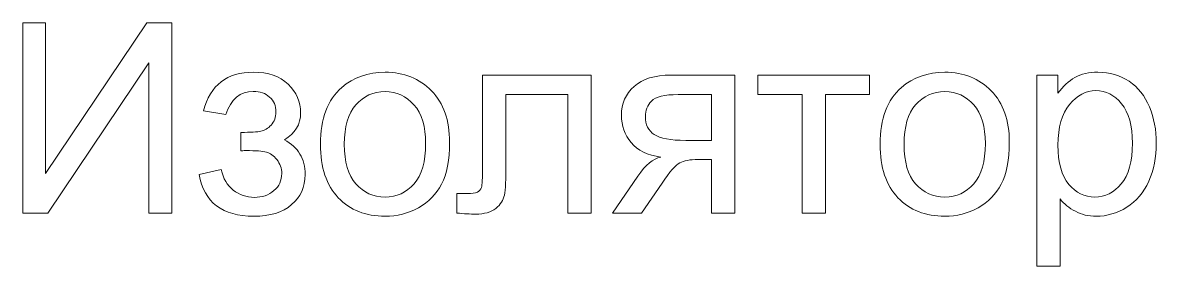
# Model space of a CAD drawing. Header units: millimetres. Extents: x -92 to 92, y -34 to 81.
# Drawn here: x -40.53 to -4.42, y 23.52 to 31.27 of the extents above; entities that cross this region are included whole.
import ezdxf

# ---------------------------------------------------------------- set-up
doc = ezdxf.new("R2010")
doc.units = ezdxf.units.MM
doc.header["$MEASUREMENT"] = 0
doc.layers.add('layer 1', color=7, linetype='Continuous')

msp = doc.modelspace()

# ---------------------------------------------------------------- linework, layer by layer
at = {"layer": 'layer 1', "color": 250, "lineweight": 9}
for points, knots in [([(-40.5313, 31.2683), (-40.5313, 31.2683), (-39.8032, 31.2683), (-39.8032, 31.2683), (-39.8032, 31.2683), (-39.8032, 31.2683), (-39.8032, 26.4676), (-39.8032, 26.4676), (-39.8032, 26.4676), (-39.8032, 26.4676), (-36.576, 31.2683), (-36.576, 31.2683), (-36.576, 31.2683), (-36.576, 31.2683), (-35.7815, 31.2683), (-35.7815, 31.2683), (-35.7815, 31.2683), (-35.7815, 31.2683), (-35.7815, 25.2061), (-35.7815, 25.2061), (-35.7815, 25.2061), (-35.7815, 25.2061), (-36.5096, 25.2061), (-36.5096, 25.2061), (-36.5096, 25.2061), (-36.5096, 25.2061), (-36.5096, 29.994), (-36.5096, 29.994), (-36.5096, 29.994), (-36.5096, 29.994), (-39.7284, 25.2061), (-39.7284, 25.2061), (-39.7284, 25.2061), (-39.7284, 25.2061), (-40.5313, 25.2061), (-40.5313, 25.2061), (-40.5313, 25.2061), (-40.5313, 25.2061), (-40.5313, 31.2683), (-40.5313, 31.2683)], [0, 0, 0, 0, 0.0909091, 0.0909091, 0.0909091, 0.0909091, 0.1818182, 0.1818182, 0.1818182, 0.1818182, 0.2727273, 0.2727273, 0.2727273, 0.2727273, 0.3636364, 0.3636364, 0.3636364, 0.3636364, 0.4545455, 0.4545455, 0.4545455, 0.4545455, 0.5454545, 0.5454545, 0.5454545, 0.5454545, 0.6363636, 0.6363636, 0.6363636, 0.6363636, 0.7272727, 0.7272727, 0.7272727, 0.7272727, 0.8181818, 0.8181818, 0.8181818, 0.8181818, 1, 1, 1, 1]), ([(-33.5816, 27.1958), (-33.5816, 27.1958), (-33.5816, 27.78), (-33.5816, 27.78), (-33.5816, 27.78), (-33.2684, 27.7828), (-33.0539, 27.7955), (-32.941, 27.8167), (-32.941, 27.8167), (-32.8267, 27.8392), (-32.718, 27.9042), (-32.6164, 28.0142), (-32.6164, 28.0142), (-32.5148, 28.1243), (-32.464, 28.2612), (-32.464, 28.4263), (-32.464, 28.4263), (-32.464, 28.6252), (-32.5303, 28.7861), (-32.6644, 28.9046), (-32.6644, 28.9046), (-32.7985, 29.0246), (-32.9706, 29.0838), (-33.1837, 29.0838), (-33.1837, 29.0838), (-33.6028, 29.0838), (-33.8963, 28.8383), (-34.0642, 28.3472), (-34.0642, 28.3472), (-34.0642, 28.3472), (-34.7754, 28.4658), (-34.7754, 28.4658), (-34.7754, 28.4658), (-34.5553, 29.2842), (-34.0219, 29.6935), (-33.178, 29.6935), (-33.178, 29.6935), (-32.7096, 29.6935), (-32.3427, 29.5665), (-32.076, 29.311), (-32.076, 29.311), (-31.8093, 29.0556), (-31.6766, 28.7508), (-31.6766, 28.3966), (-31.6766, 28.3966), (-31.6766, 28.0396), (-31.8502, 27.7546), (-32.1959, 27.5443), (-32.1959, 27.5443), (-31.9744, 27.4258), (-31.8093, 27.2748), (-31.6978, 27.0914), (-31.6978, 27.0914), (-31.5877, 26.9079), (-31.5327, 26.6906), (-31.5327, 26.4394), (-31.5327, 26.4394), (-31.5327, 26.0457), (-31.6766, 25.7268), (-31.9631, 25.4813), (-31.9631, 25.4813), (-32.2509, 25.2357), (-32.6517, 25.113), (-33.1682, 25.113), (-33.1682, 25.113), (-34.1701, 25.113), (-34.7514, 25.5561), (-34.9109, 26.4422), (-34.9109, 26.4422), (-34.9109, 26.4422), (-34.2082, 26.5946), (-34.2082, 26.5946), (-34.2082, 26.5946), (-34.1447, 26.3152), (-34.0163, 26.0979), (-33.8215, 25.9441), (-33.8215, 25.9441), (-33.6268, 25.7903), (-33.4052, 25.7141), (-33.1541, 25.7141), (-33.1541, 25.7141), (-32.9029, 25.7141), (-32.694, 25.7847), (-32.5275, 25.9272), (-32.5275, 25.9272), (-32.361, 26.0683), (-32.2778, 26.2489), (-32.2778, 26.469), (-32.2778, 26.469), (-32.2778, 26.6398), (-32.33, 26.788), (-32.4344, 26.915), (-32.4344, 26.915), (-32.5388, 27.042), (-32.6503, 27.121), (-32.7688, 27.152), (-32.7688, 27.152), (-32.8874, 27.1845), (-33.1018, 27.2), (-33.4123, 27.2), (-33.4123, 27.2), (-33.4377, 27.2), (-33.4941, 27.1986), (-33.5816, 27.1958)], [0, 0, 0, 0, 0.037037, 0.037037, 0.037037, 0.037037, 0.0740741, 0.0740741, 0.0740741, 0.0740741, 0.1111111, 0.1111111, 0.1111111, 0.1111111, 0.1481481, 0.1481481, 0.1481481, 0.1481481, 0.1851852, 0.1851852, 0.1851852, 0.1851852, 0.2222222, 0.2222222, 0.2222222, 0.2222222, 0.2592593, 0.2592593, 0.2592593, 0.2592593, 0.2962963, 0.2962963, 0.2962963, 0.2962963, 0.3333333, 0.3333333, 0.3333333, 0.3333333, 0.3703704, 0.3703704, 0.3703704, 0.3703704, 0.4074074, 0.4074074, 0.4074074, 0.4074074, 0.4444444, 0.4444444, 0.4444444, 0.4444444, 0.4814815, 0.4814815, 0.4814815, 0.4814815, 0.5185185, 0.5185185, 0.5185185, 0.5185185, 0.5555556, 0.5555556, 0.5555556, 0.5555556, 0.5925926, 0.5925926, 0.5925926, 0.5925926, 0.6296296, 0.6296296, 0.6296296, 0.6296296, 0.6666667, 0.6666667, 0.6666667, 0.6666667, 0.7037037, 0.7037037, 0.7037037, 0.7037037, 0.7407407, 0.7407407, 0.7407407, 0.7407407, 0.7777778, 0.7777778, 0.7777778, 0.7777778, 0.8148148, 0.8148148, 0.8148148, 0.8148148, 0.8518519, 0.8518519, 0.8518519, 0.8518519, 0.8888889, 0.8888889, 0.8888889, 0.8888889, 0.9259259, 0.9259259, 0.9259259, 0.9259259, 1, 1, 1, 1]), ([(-31.0472, 27.4032), (-31.0472, 28.2146), (-30.8214, 28.8157), (-30.3685, 29.2066), (-30.3685, 29.2066), (-29.9917, 29.5312), (-29.5302, 29.6935), (-28.987, 29.6935), (-28.987, 29.6935), (-28.3844, 29.6935), (-27.8905, 29.4959), (-27.5067, 29.1008), (-27.5067, 29.1008), (-27.1243, 28.7071), (-26.9324, 28.161), (-26.9324, 27.4653), (-26.9324, 27.4653), (-26.9324, 26.9009), (-27.017, 26.4578), (-27.1864, 26.1346), (-27.1864, 26.1346), (-27.3557, 25.8115), (-27.6027, 25.5603), (-27.9272, 25.3811), (-27.9272, 25.3811), (-28.2504, 25.2019), (-28.6046, 25.113), (-28.987, 25.113), (-28.987, 25.113), (-29.6022, 25.113), (-30.0989, 25.3091), (-30.4785, 25.7028), (-30.4785, 25.7028), (-30.8581, 26.0965), (-31.0472, 26.6638), (-31.0472, 27.4032)], [0, 0, 0, 0, 0.1, 0.1, 0.1, 0.1, 0.2, 0.2, 0.2, 0.2, 0.3, 0.3, 0.3, 0.3, 0.4, 0.4, 0.4, 0.4, 0.5, 0.5, 0.5, 0.5, 0.6, 0.6, 0.6, 0.6, 0.7, 0.7, 0.7, 0.7, 0.8, 0.8, 0.8, 0.8, 1, 1, 1, 1]), ([(-13.2164, 27.4032), (-13.2164, 28.2146), (-12.9906, 28.8157), (-12.5377, 29.2066), (-12.5377, 29.2066), (-12.1609, 29.5312), (-11.6994, 29.6935), (-11.1562, 29.6935), (-11.1562, 29.6935), (-10.5536, 29.6935), (-10.0597, 29.4959), (-9.6759, 29.1008), (-9.6759, 29.1008), (-9.2935, 28.7071), (-9.1016, 28.161), (-9.1016, 27.4653), (-9.1016, 27.4653), (-9.1016, 26.9009), (-9.1862, 26.4578), (-9.3556, 26.1346), (-9.3556, 26.1346), (-9.5249, 25.8115), (-9.7719, 25.5603), (-10.0964, 25.3811), (-10.0964, 25.3811), (-10.4196, 25.2019), (-10.7738, 25.113), (-11.1562, 25.113), (-11.1562, 25.113), (-11.7714, 25.113), (-12.2681, 25.3091), (-12.6477, 25.7028), (-12.6477, 25.7028), (-13.0273, 26.0965), (-13.2164, 26.6638), (-13.2164, 27.4032)], [0, 0, 0, 0, 0.1, 0.1, 0.1, 0.1, 0.2, 0.2, 0.2, 0.2, 0.3, 0.3, 0.3, 0.3, 0.4, 0.4, 0.4, 0.4, 0.5, 0.5, 0.5, 0.5, 0.6, 0.6, 0.6, 0.6, 0.7, 0.7, 0.7, 0.7, 0.8, 0.8, 0.8, 0.8, 1, 1, 1, 1]), ([(-8.2281, 23.5212), (-8.2281, 23.5212), (-8.2281, 29.6003), (-8.2281, 29.6003), (-8.2281, 29.6003), (-8.2281, 29.6003), (-7.5508, 29.6003), (-7.5508, 29.6003), (-7.5508, 29.6003), (-7.5508, 29.6003), (-7.5508, 29.0232), (-7.5508, 29.0232), (-7.5508, 29.0232), (-7.3913, 29.2461), (-7.2107, 29.414), (-7.0089, 29.5255), (-7.0089, 29.5255), (-6.8085, 29.637), (-6.5644, 29.6935), (-6.2779, 29.6935), (-6.2779, 29.6935), (-5.9026, 29.6935), (-5.5724, 29.5975), (-5.2859, 29.4042), (-5.2859, 29.4042), (-4.9995, 29.2123), (-4.7836, 28.9399), (-4.6368, 28.59), (-4.6368, 28.59), (-4.4915, 28.2386), (-4.4181, 27.8548), (-4.4181, 27.4357), (-4.4181, 27.4357), (-4.4181, 26.9883), (-4.4985, 26.5848), (-4.6594, 26.2249), (-4.6594, 26.2249), (-4.8203, 25.8665), (-5.0545, 25.5913), (-5.3621, 25.3994), (-5.3621, 25.3994), (-5.6683, 25.2089), (-5.9915, 25.113), (-6.3301, 25.113), (-6.3301, 25.113), (-6.5785, 25.113), (-6.8015, 25.1652), (-6.9976, 25.2696), (-6.9976, 25.2696), (-7.1952, 25.374), (-7.356, 25.5053), (-7.483, 25.6647), (-7.483, 25.6647), (-7.483, 25.6647), (-7.483, 23.5212), (-7.483, 23.5212), (-7.483, 23.5212), (-7.483, 23.5212), (-8.2281, 23.5212), (-8.2281, 23.5212)], [0, 0, 0, 0, 0.0625, 0.0625, 0.0625, 0.0625, 0.125, 0.125, 0.125, 0.125, 0.1875, 0.1875, 0.1875, 0.1875, 0.25, 0.25, 0.25, 0.25, 0.3125, 0.3125, 0.3125, 0.3125, 0.375, 0.375, 0.375, 0.375, 0.4375, 0.4375, 0.4375, 0.4375, 0.5, 0.5, 0.5, 0.5, 0.5625, 0.5625, 0.5625, 0.5625, 0.625, 0.625, 0.625, 0.625, 0.6875, 0.6875, 0.6875, 0.6875, 0.75, 0.75, 0.75, 0.75, 0.8125, 0.8125, 0.8125, 0.8125, 0.875, 0.875, 0.875, 0.875, 1, 1, 1, 1]), ([(-25.8811, 29.6003), (-25.8811, 29.6003), (-22.4182, 29.6003), (-22.4182, 29.6003), (-22.4182, 29.6003), (-22.4182, 29.6003), (-22.4182, 25.2103), (-22.4182, 25.2103), (-22.4182, 25.2103), (-22.4182, 25.2103), (-23.1633, 25.2103), (-23.1633, 25.2103), (-23.1633, 25.2103), (-23.1633, 25.2103), (-23.1633, 28.9822), (-23.1633, 28.9822), (-23.1633, 28.9822), (-23.1633, 28.9822), (-25.1361, 28.9822), (-25.1361, 28.9822), (-25.1361, 28.9822), (-25.1361, 28.9822), (-25.1361, 26.7964), (-25.1361, 26.7964), (-25.1361, 26.7964), (-25.1361, 26.287), (-25.153, 25.9512), (-25.1854, 25.7875), (-25.1854, 25.7875), (-25.2193, 25.6252), (-25.3096, 25.4841), (-25.4578, 25.3627), (-25.4578, 25.3627), (-25.6074, 25.2414), (-25.8219, 25.1807), (-26.1027, 25.1807), (-26.1027, 25.1807), (-26.2762, 25.1807), (-26.4766, 25.192), (-26.7024, 25.2132), (-26.7024, 25.2132), (-26.7024, 25.2132), (-26.7024, 25.8326), (-26.7024, 25.8326), (-26.7024, 25.8326), (-26.7024, 25.8326), (-26.3764, 25.8326), (-26.3764, 25.8326), (-26.3764, 25.8326), (-26.2226, 25.8326), (-26.1126, 25.8482), (-26.0462, 25.8806), (-26.0462, 25.8806), (-25.9799, 25.9117), (-25.9362, 25.9625), (-25.9136, 26.0316), (-25.9136, 26.0316), (-25.8924, 26.1007), (-25.8811, 26.3251), (-25.8811, 26.7047), (-25.8811, 26.7047), (-25.8811, 26.7047), (-25.8811, 29.6003), (-25.8811, 29.6003)], [0, 0, 0, 0, 0.0588235, 0.0588235, 0.0588235, 0.0588235, 0.1176471, 0.1176471, 0.1176471, 0.1176471, 0.1764706, 0.1764706, 0.1764706, 0.1764706, 0.2352941, 0.2352941, 0.2352941, 0.2352941, 0.2941176, 0.2941176, 0.2941176, 0.2941176, 0.3529412, 0.3529412, 0.3529412, 0.3529412, 0.4117647, 0.4117647, 0.4117647, 0.4117647, 0.4705882, 0.4705882, 0.4705882, 0.4705882, 0.5294118, 0.5294118, 0.5294118, 0.5294118, 0.5882353, 0.5882353, 0.5882353, 0.5882353, 0.6470588, 0.6470588, 0.6470588, 0.6470588, 0.7058824, 0.7058824, 0.7058824, 0.7058824, 0.7647059, 0.7647059, 0.7647059, 0.7647059, 0.8235294, 0.8235294, 0.8235294, 0.8235294, 0.8823529, 0.8823529, 0.8823529, 0.8823529, 1, 1, 1, 1]), ([(-17.842, 29.6003), (-17.842, 29.6003), (-17.842, 25.2061), (-17.842, 25.2061), (-17.842, 25.2061), (-17.842, 25.2061), (-18.5871, 25.2061), (-18.5871, 25.2061), (-18.5871, 25.2061), (-18.5871, 25.2061), (-18.5871, 26.9164), (-18.5871, 26.9164), (-18.5871, 26.9164), (-18.5871, 26.9164), (-19.0161, 26.9164), (-19.0161, 26.9164), (-19.0161, 26.9164), (-19.2771, 26.9164), (-19.4719, 26.8825), (-19.6003, 26.8134), (-19.6003, 26.8134), (-19.7287, 26.7442), (-19.9164, 26.5283), (-20.1633, 26.1628), (-20.1633, 26.1628), (-20.1633, 26.1628), (-20.8181, 25.2061), (-20.8181, 25.2061), (-20.8181, 25.2061), (-20.8181, 25.2061), (-21.7409, 25.2061), (-21.7409, 25.2061), (-21.7409, 25.2061), (-21.7409, 25.2061), (-20.9366, 26.3858), (-20.9366, 26.3858), (-20.9366, 26.3858), (-20.6911, 26.747), (-20.4455, 26.9502), (-20.2014, 26.9968), (-20.2014, 26.9968), (-20.6262, 27.0547), (-20.9422, 27.2085), (-21.1483, 27.4568), (-21.1483, 27.4568), (-21.3543, 27.7052), (-21.4573, 27.9916), (-21.4573, 28.3148), (-21.4573, 28.3148), (-21.4573, 28.6972), (-21.3232, 29.0062), (-21.0537, 29.2433), (-21.0537, 29.2433), (-20.7842, 29.4818), (-20.3933, 29.6003), (-19.8825, 29.6003), (-19.8825, 29.6003), (-19.8825, 29.6003), (-17.842, 29.6003), (-17.842, 29.6003)], [0, 0, 0, 0, 0.0625, 0.0625, 0.0625, 0.0625, 0.125, 0.125, 0.125, 0.125, 0.1875, 0.1875, 0.1875, 0.1875, 0.25, 0.25, 0.25, 0.25, 0.3125, 0.3125, 0.3125, 0.3125, 0.375, 0.375, 0.375, 0.375, 0.4375, 0.4375, 0.4375, 0.4375, 0.5, 0.5, 0.5, 0.5, 0.5625, 0.5625, 0.5625, 0.5625, 0.625, 0.625, 0.625, 0.625, 0.6875, 0.6875, 0.6875, 0.6875, 0.75, 0.75, 0.75, 0.75, 0.8125, 0.8125, 0.8125, 0.8125, 0.875, 0.875, 0.875, 0.875, 1, 1, 1, 1]), ([(-17.1097, 29.6003), (-17.1097, 29.6003), (-13.5537, 29.6003), (-13.5537, 29.6003), (-13.5537, 29.6003), (-13.5537, 29.6003), (-13.5537, 28.9822), (-13.5537, 28.9822), (-13.5537, 28.9822), (-13.5537, 28.9822), (-14.9591, 28.9822), (-14.9591, 28.9822), (-14.9591, 28.9822), (-14.9591, 28.9822), (-14.9591, 25.2061), (-14.9591, 25.2061), (-14.9591, 25.2061), (-14.9591, 25.2061), (-15.7042, 25.2061), (-15.7042, 25.2061), (-15.7042, 25.2061), (-15.7042, 25.2061), (-15.7042, 28.9822), (-15.7042, 28.9822), (-15.7042, 28.9822), (-15.7042, 28.9822), (-17.1097, 28.9822), (-17.1097, 28.9822), (-17.1097, 28.9822), (-17.1097, 28.9822), (-17.1097, 29.6003), (-17.1097, 29.6003)], [0, 0, 0, 0, 0.1111111, 0.1111111, 0.1111111, 0.1111111, 0.2222222, 0.2222222, 0.2222222, 0.2222222, 0.3333333, 0.3333333, 0.3333333, 0.3333333, 0.4444444, 0.4444444, 0.4444444, 0.4444444, 0.5555556, 0.5555556, 0.5555556, 0.5555556, 0.6666667, 0.6666667, 0.6666667, 0.6666667, 0.7777778, 0.7777778, 0.7777778, 0.7777778, 1, 1, 1, 1]), ([(-30.2852, 27.4018), (-30.2852, 26.8402), (-30.1624, 26.4197), (-29.9169, 26.1417), (-29.9169, 26.1417), (-29.6699, 25.8623), (-29.3609, 25.7226), (-28.987, 25.7226), (-28.987, 25.7226), (-28.6173, 25.7226), (-28.3096, 25.8623), (-28.0627, 26.1431), (-28.0627, 26.1431), (-27.8172, 26.4239), (-27.6944, 26.8515), (-27.6944, 27.4258), (-27.6944, 27.4258), (-27.6944, 27.9677), (-27.8186, 28.3783), (-28.0655, 28.6563), (-28.0655, 28.6563), (-28.3125, 28.9357), (-28.6201, 29.0754), (-28.987, 29.0754), (-28.987, 29.0754), (-29.3609, 29.0754), (-29.6699, 28.9371), (-29.9169, 28.6591), (-29.9169, 28.6591), (-30.1624, 28.3811), (-30.2852, 27.962), (-30.2852, 27.4018)], [0, 0, 0, 0, 0.1111111, 0.1111111, 0.1111111, 0.1111111, 0.2222222, 0.2222222, 0.2222222, 0.2222222, 0.3333333, 0.3333333, 0.3333333, 0.3333333, 0.4444444, 0.4444444, 0.4444444, 0.4444444, 0.5555556, 0.5555556, 0.5555556, 0.5555556, 0.6666667, 0.6666667, 0.6666667, 0.6666667, 0.7777778, 0.7777778, 0.7777778, 0.7777778, 1, 1, 1, 1]), ([(-18.5871, 28.9822), (-18.5871, 28.9822), (-19.6454, 28.9822), (-19.6454, 28.9822), (-19.6454, 28.9822), (-20.0885, 28.9822), (-20.375, 28.9131), (-20.5034, 28.7748), (-20.5034, 28.7748), (-20.6318, 28.6365), (-20.6953, 28.4742), (-20.6953, 28.2894), (-20.6953, 28.2894), (-20.6953, 28.0269), (-20.6008, 27.8336), (-20.4117, 27.7108), (-20.4117, 27.7108), (-20.224, 27.5881), (-19.8895, 27.526), (-19.4098, 27.526), (-19.4098, 27.526), (-19.4098, 27.526), (-18.5871, 27.526), (-18.5871, 27.526), (-18.5871, 27.526), (-18.5871, 27.526), (-18.5871, 28.9822), (-18.5871, 28.9822)], [0, 0, 0, 0, 0.125, 0.125, 0.125, 0.125, 0.25, 0.25, 0.25, 0.25, 0.375, 0.375, 0.375, 0.375, 0.5, 0.5, 0.5, 0.5, 0.625, 0.625, 0.625, 0.625, 0.75, 0.75, 0.75, 0.75, 1, 1, 1, 1]), ([(-12.4544, 27.4018), (-12.4544, 26.8402), (-12.3316, 26.4197), (-12.0861, 26.1417), (-12.0861, 26.1417), (-11.8391, 25.8623), (-11.5301, 25.7226), (-11.1562, 25.7226), (-11.1562, 25.7226), (-10.7865, 25.7226), (-10.4788, 25.8623), (-10.2319, 26.1431), (-10.2319, 26.1431), (-9.9864, 26.4239), (-9.8636, 26.8515), (-9.8636, 27.4258), (-9.8636, 27.4258), (-9.8636, 27.9677), (-9.9878, 28.3783), (-10.2347, 28.6563), (-10.2347, 28.6563), (-10.4817, 28.9357), (-10.7893, 29.0754), (-11.1562, 29.0754), (-11.1562, 29.0754), (-11.5301, 29.0754), (-11.8391, 28.9371), (-12.0861, 28.6591), (-12.0861, 28.6591), (-12.3316, 28.3811), (-12.4544, 27.962), (-12.4544, 27.4018)], [0, 0, 0, 0, 0.1111111, 0.1111111, 0.1111111, 0.1111111, 0.2222222, 0.2222222, 0.2222222, 0.2222222, 0.3333333, 0.3333333, 0.3333333, 0.3333333, 0.4444444, 0.4444444, 0.4444444, 0.4444444, 0.5555556, 0.5555556, 0.5555556, 0.5555556, 0.6666667, 0.6666667, 0.6666667, 0.6666667, 0.7777778, 0.7777778, 0.7777778, 0.7777778, 1, 1, 1, 1]), ([(-7.5508, 27.3764), (-7.5508, 26.8134), (-7.4365, 26.3971), (-7.2093, 26.1276), (-7.2093, 26.1276), (-6.9807, 25.858), (-6.7041, 25.7226), (-6.3795, 25.7226), (-6.3795, 25.7226), (-6.0493, 25.7226), (-5.7671, 25.8623), (-5.5329, 26.1417), (-5.5329, 26.1417), (-5.2972, 26.4211), (-5.1801, 26.8529), (-5.1801, 27.4385), (-5.1801, 27.4385), (-5.1801, 27.9973), (-5.2944, 28.415), (-5.5244, 28.693), (-5.5244, 28.693), (-5.7544, 28.971), (-6.0282, 29.1092), (-6.3471, 29.1092), (-6.3471, 29.1092), (-6.6632, 29.1092), (-6.9426, 28.9611), (-7.1853, 28.6662), (-7.1853, 28.6662), (-7.4294, 28.3698), (-7.5508, 27.9408), (-7.5508, 27.3764)], [0, 0, 0, 0, 0.1111111, 0.1111111, 0.1111111, 0.1111111, 0.2222222, 0.2222222, 0.2222222, 0.2222222, 0.3333333, 0.3333333, 0.3333333, 0.3333333, 0.4444444, 0.4444444, 0.4444444, 0.4444444, 0.5555556, 0.5555556, 0.5555556, 0.5555556, 0.6666667, 0.6666667, 0.6666667, 0.6666667, 0.7777778, 0.7777778, 0.7777778, 0.7777778, 1, 1, 1, 1])]:
    msp.add_open_spline(points, degree=3, knots=knots, dxfattribs=at)

doc.saveas('drawing.dxf')
